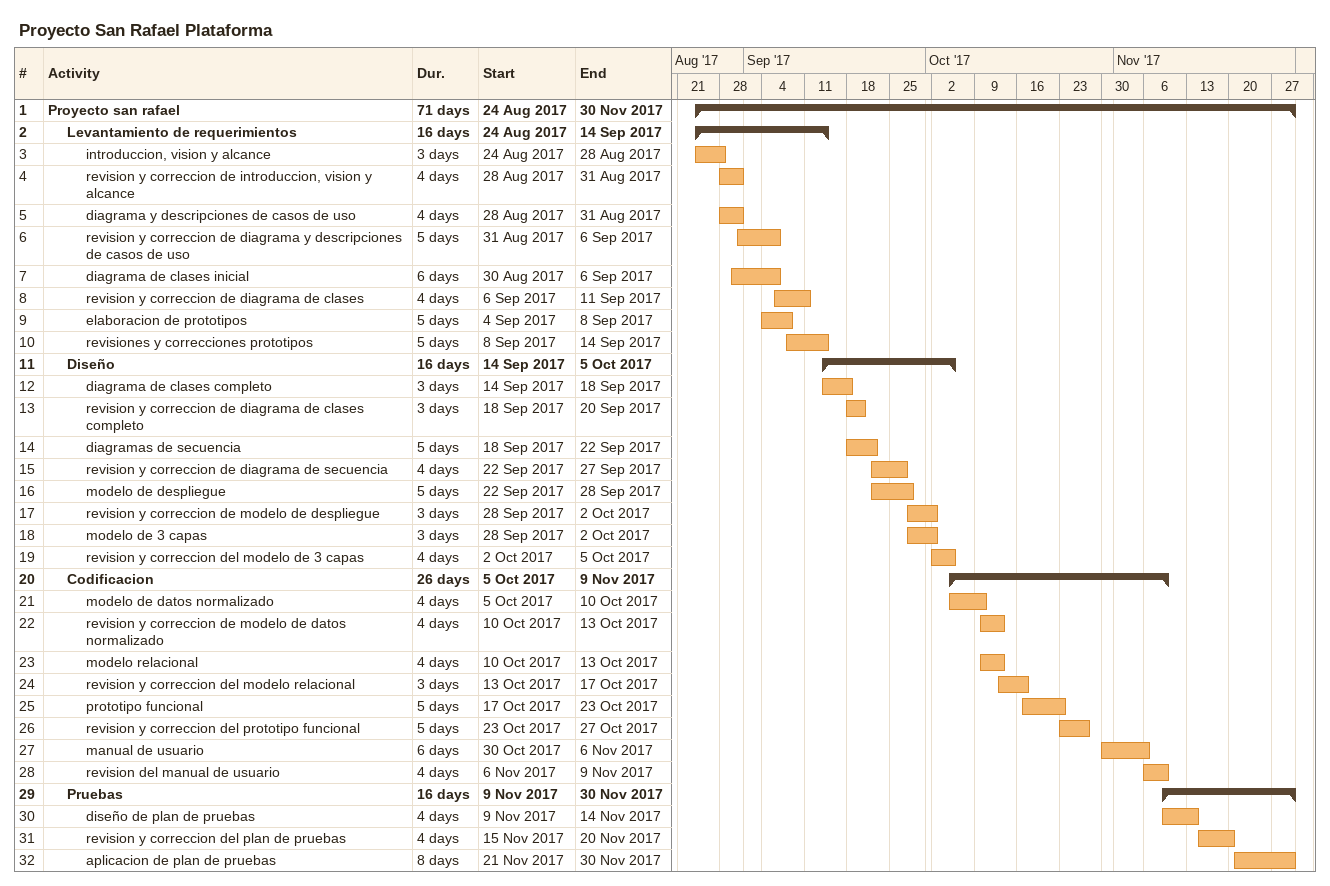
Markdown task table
Proyecto San Rafael Plataforma

| ID | Level | Task | Duration | Start | Finish |
|---|---|---|---|---|---|
| 1 | 1 | **Proyecto san rafael** | 71d | 2017-08-24 | 2017-11-30 |
| 2 | 2 | **Levantamiento de requerimientos** | 16d | 2017-08-24 | 2017-09-14 |
| 3 | 3 | introduccion, vision y alcance | 3d | 2017-08-24 | 2017-08-28 |
| 4 | 3 | revision y correccion de introduccion, vision y alcance | 4d | 2017-08-28 | 2017-08-31 |
| 5 | 3 | diagrama y descripciones de casos de uso | 4d | 2017-08-28 | 2017-08-31 |
| 6 | 3 | revision y correccion de diagrama y descripciones de casos de uso | 5d | 2017-08-31 | 2017-09-06 |
| 7 | 3 | diagrama de clases inicial | 6d | 2017-08-30 | 2017-09-06 |
| 8 | 3 | revision y correccion de diagrama de clases | 4d | 2017-09-06 | 2017-09-11 |
| 9 | 3 | elaboracion de prototipos | 5d | 2017-09-04 | 2017-09-08 |
| 10 | 3 | revisiones y correcciones prototipos | 5d | 2017-09-08 | 2017-09-14 |
| 11 | 2 | **Diseño** | 16d | 2017-09-14 | 2017-10-05 |
| 12 | 3 | diagrama de clases completo | 3d | 2017-09-14 | 2017-09-18 |
| 13 | 3 | revision y correccion de diagrama de clases completo | 3d | 2017-09-18 | 2017-09-20 |
| 14 | 3 | diagramas de secuencia | 5d | 2017-09-18 | 2017-09-22 |
| 15 | 3 | revision y correccion de diagrama de secuencia | 4d | 2017-09-22 | 2017-09-27 |
| 16 | 3 | modelo de despliegue | 5d | 2017-09-22 | 2017-09-28 |
| 17 | 3 | revision y correccion de modelo de despliegue | 3d | 2017-09-28 | 2017-10-02 |
| 18 | 3 | modelo de 3 capas | 3d | 2017-09-28 | 2017-10-02 |
| 19 | 3 | revision y correccion del modelo de 3 capas | 4d | 2017-10-02 | 2017-10-05 |
| 20 | 2 | **Codificacion** | 26d | 2017-10-05 | 2017-11-09 |
| 21 | 3 | modelo de datos normalizado | 4d | 2017-10-05 | 2017-10-10 |
| 22 | 3 | revision y correccion de modelo de datos normalizado | 4d | 2017-10-10 | 2017-10-13 |
| 23 | 3 | modelo relacional | 4d | 2017-10-10 | 2017-10-13 |
| 24 | 3 | revision y correccion del modelo relacional | 3d | 2017-10-13 | 2017-10-17 |
| 25 | 3 | prototipo funcional | 5d | 2017-10-17 | 2017-10-23 |
| 26 | 3 | revision y correccion del prototipo funcional | 5d | 2017-10-23 | 2017-10-27 |
| 27 | 3 | manual de usuario | 6d | 2017-10-30 | 2017-11-06 |
| 28 | 3 | revision del manual de usuario | 4d | 2017-11-06 | 2017-11-09 |
| 29 | 2 | **Pruebas** | 16d | 2017-11-09 | 2017-11-30 |
| 30 | 3 | diseño de plan de pruebas | 4d | 2017-11-09 | 2017-11-14 |
| 31 | 3 | revision y correccion del plan de pruebas | 4d | 2017-11-15 | 2017-11-20 |
| 32 | 3 | aplicacion de plan de pruebas | 8d | 2017-11-21 | 2017-11-30 |
